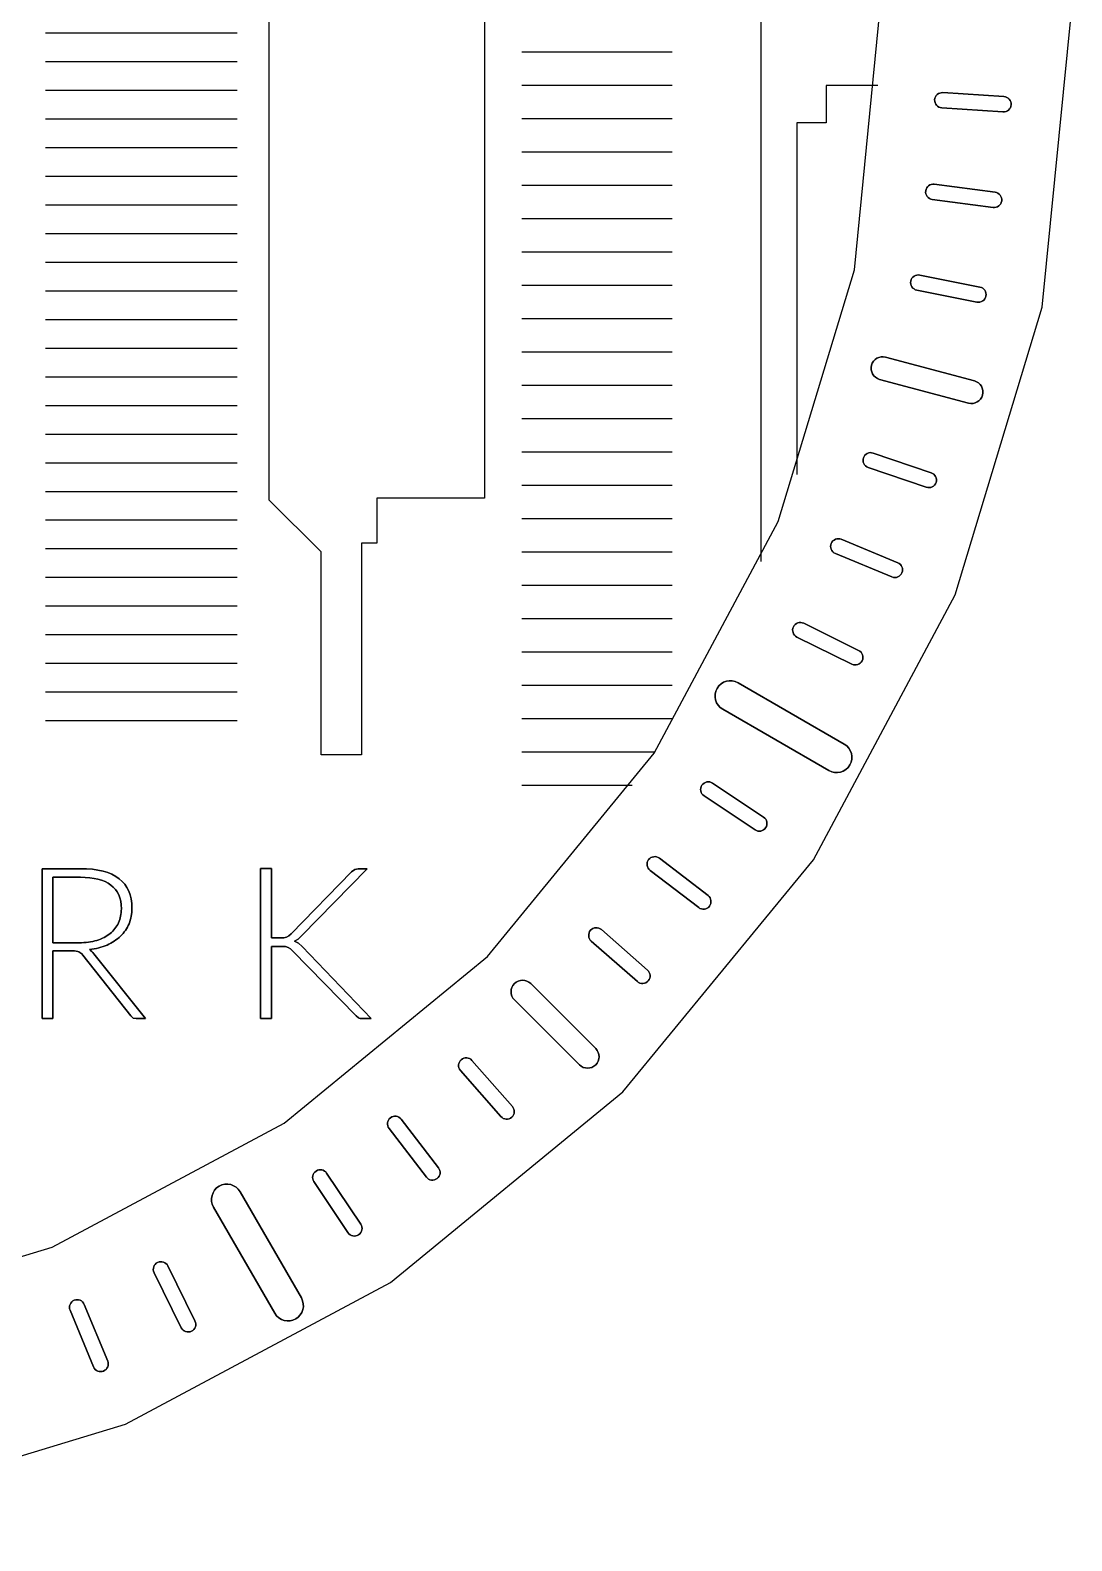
# Model space of a CAD drawing. Extents: x -427 to 406, y -189 to 217.
# Drawn here: x -163.2 to -27.3, y -183.2 to 13.9 of the extents above; entities that cross this region are included whole.
import ezdxf

# ---------------------------------------------------------------- set-up
doc = ezdxf.new("R2010")
doc.units = 0
doc.layers.add('LAYER_1', color=7, linetype='CONTINUOUS')

msp = doc.modelspace()

# ---------------------------------------------------------------- linework, layer by layer
at = {"layer": 'LAYER_1', "color": 250}
for points in [[(-266.2725, -179.3824), (-227.2544, -183.2253), (-188.2363, -179.3824), (-150.7177, -168.0012), (-116.1404, -149.5192), (-85.833, -124.6467), (-60.9605, -94.3393), (-42.4785, -59.762), (-31.0973, -22.2434), (-27.2544, 16.7747), (-31.0973, 55.7928), (-42.4785, 93.3114), (-60.9605, 127.8887), (-85.833, 158.1961), (-116.1404, 183.0686), (-150.7177, 201.5506), (-188.2363, 212.9318), (-227.2544, 216.7747), (-266.2725, 212.9318)], [(-261.3952, -154.8627), (-227.2544, -158.2253), (-193.1136, -154.8627), (-160.2848, -144.9042), (-130.0296, -128.7325), (-103.5107, -106.969), (-81.7472, -80.4501), (-65.5755, -50.1949), (-55.617, -17.3661), (-52.2544, 16.7747), (-55.617, 50.9155), (-65.5755, 83.7443), (-81.7472, 113.9995), (-103.5107, 140.5184), (-130.0296, 162.2819), (-160.2848, 178.4536), (-193.1136, 188.4121), (-227.2544, 191.7747), (-261.3952, 188.4121)], [(-67.7888, -55.4109), (-67.7888, 33.9693)], [(-103.8927, 26.5362), (-103.8927, -47.1725), (-117.9446, -47.1725), (-117.9446, -53.0078), (-119.9159, -53.0078), (-119.9159, -80.6485), (-125.1996, -80.6485), (-125.1996, -54.1605), (-131.9572, -47.4033), (-131.9572, 28.366)], [(-161.1606, 13.5587), (-136.1502, 13.5587)], [(-99.0086, 11.0803), (-79.3954, 11.0803)], [(-161.1606, 9.8197), (-136.1502, 9.8197)], [(-161.1606, 6.0807), (-136.1502, 6.0807)], [(-99.0086, 6.7308), (-79.3954, 6.7308)], [(-52.5386, 6.7162), (-59.3063, 6.7162), (-59.3063, 1.8083), (-63.1255, 1.8083), (-63.1255, -44.0804)], [(-161.1606, 2.3416), (-136.1502, 2.3416)], [(-99.0086, 2.3809), (-79.3954, 2.3809)], [(-161.1606, -1.397), (-136.1502, -1.397)], [(-99.0086, -1.9689), (-79.3954, -1.9689)], [(-161.1606, -5.136), (-136.1502, -5.136)], [(-99.0086, -6.3187), (-79.3954, -6.3187)], [(-161.1606, -8.8749), (-136.1502, -8.8749)], [(-99.0086, -10.6683), (-79.3954, -10.6683)], [(-161.1606, -12.6138), (-136.1502, -12.6138)], [(-99.0086, -15.0184), (-79.3954, -15.0184)], [(-161.1606, -16.3528), (-136.1502, -16.3528)], [(-99.0086, -19.3679), (-79.3954, -19.3679)], [(-161.1606, -20.0914), (-136.1502, -20.0914)], [(-161.1606, -23.8307), (-136.1502, -23.8307)], [(-99.0086, -23.7184), (-79.3954, -23.7184)], [(-161.1606, -27.5693), (-136.1502, -27.5693)], [(-99.0086, -28.0674), (-79.3954, -28.0674)], [(-161.1606, -31.3086), (-136.1502, -31.3086)], [(-99.0086, -32.4178), (-79.3954, -32.4178)], [(-161.1606, -35.0471), (-136.1502, -35.0471)], [(-99.0086, -36.7676), (-79.3954, -36.7676)], [(-161.1606, -38.7864), (-136.1502, -38.7864)], [(-99.0086, -41.1167), (-79.3954, -41.1167)], [(-161.1606, -42.5244), (-136.1502, -42.5244)], [(-161.1606, -46.2643), (-136.1502, -46.2643)], [(-99.0086, -45.4672), (-79.3954, -45.4672)], [(-161.1606, -50.003), (-136.1502, -50.003)], [(-99.0086, -49.8169), (-79.3954, -49.8169)], [(-161.1606, -53.7416), (-136.1502, -53.7416)], [(-99.0086, -54.1667), (-79.3954, -54.1667)], [(-161.1606, -57.4809), (-136.1502, -57.4809)], [(-99.0086, -58.5165), (-79.3954, -58.5165)], [(-161.1606, -61.2195), (-136.1502, -61.2195)], [(-99.0086, -62.8663), (-79.3954, -62.8663)], [(-161.1606, -64.9588), (-136.1502, -64.9588)], [(-161.1606, -68.6974), (-136.1502, -68.6974)], [(-99.0086, -67.2167), (-79.3954, -67.2167)], [(-161.1606, -72.436), (-136.1502, -72.436)], [(-99.0086, -71.5658), (-79.3954, -71.5658)], [(-161.1606, -76.1753), (-136.1502, -76.1753)], [(-99.0086, -75.9163), (-79.3954, -75.9163)], [(-99.0086, -80.266), (-81.602, -80.266)], [(-99.0086, -84.6158), (-84.6016, -84.6158)]]:
    msp.add_lwpolyline(points, dxfattribs=at)
for points in [[(-35.1665, 4.1847), (-35.1666, 4.1845), (-35.2001, 3.9854), (-35.2707, 3.8022), (-35.374, 3.6389), (-35.5058, 3.4991), (-35.6616, 3.3867), (-35.8371, 3.3055), (-36.0279, 3.2594), (-36.2297, 3.2522), (-44.2128, 3.7754), (-44.4119, 3.8089), (-44.5951, 3.8795), (-44.7584, 3.9829), (-44.8983, 4.1147), (-45.0106, 4.2705), (-45.0918, 4.446), (-45.1379, 4.6368), (-45.1451, 4.8386), (-45.1451, 4.8387), (-45.1116, 5.0378), (-45.041, 5.221), (-44.9377, 5.3844), (-44.8059, 5.5242), (-44.6501, 5.6366), (-44.4746, 5.7178), (-44.2838, 5.7639), (-44.082, 5.7711), (-36.0989, 5.2479), (-35.8998, 5.2144), (-35.7166, 5.1438), (-35.5532, 5.0404), (-35.4134, 4.9086), (-35.301, 4.7528), (-35.2199, 4.5773), (-35.1737, 4.3865), (-35.1665, 4.1847)], [(-36.0989, 5.2479), (-44.082, 5.7711), (-44.2838, 5.7639), (-44.4746, 5.7178), (-44.6501, 5.6366), (-44.8059, 5.5242), (-44.9377, 5.3844), (-45.041, 5.221), (-45.1116, 5.0378), (-45.1451, 4.8386), (-45.1379, 4.6368), (-45.0918, 4.446), (-45.0106, 4.2705), (-44.8983, 4.1147), (-44.7584, 3.9829), (-44.5951, 3.8795), (-44.4119, 3.8089), (-44.2128, 3.7754), (-36.2297, 3.2522), (-36.0279, 3.2594), (-35.8371, 3.3055), (-35.6616, 3.3867), (-35.5058, 3.4991), (-35.374, 3.6389), (-35.2706, 3.8023), (-35.2, 3.9855), (-35.1665, 4.1847), (-35.1737, 4.3865), (-35.2199, 4.5773), (-35.301, 4.7528), (-35.4134, 4.9086), (-35.5532, 5.0404), (-35.7166, 5.1438), (-35.8998, 5.2144), (-36.0989, 5.2479)], [(-35.1665, 4.1847), (-35.1665, 4.1847)], [(-36.4012, -8.3515), (-36.4013, -8.3517), (-36.4478, -8.5482), (-36.5302, -8.7264), (-36.644, -8.8827), (-36.7846, -9.0136), (-36.9475, -9.1155), (-37.1279, -9.1851), (-37.3213, -9.2186), (-37.5231, -9.2126), (-45.4549, -8.1683), (-45.6514, -8.1218), (-45.8295, -8.0394), (-45.9858, -7.9256), (-46.1167, -7.785), (-46.2187, -7.6221), (-46.2882, -7.4417), (-46.3217, -7.2483), (-46.3157, -7.0465), (-46.3157, -7.0463), (-46.2692, -6.8498), (-46.1868, -6.6717), (-46.073, -6.5154), (-45.9323, -6.3845), (-45.7695, -6.2825), (-45.589, -6.213), (-45.3956, -6.1794), (-45.1938, -6.1854), (-37.2621, -7.2297), (-37.0656, -7.2762), (-36.8875, -7.3586), (-36.7312, -7.4724), (-36.6003, -7.613), (-36.4983, -7.7759), (-36.4288, -7.9563), (-36.3952, -8.1497), (-36.4012, -8.3515)], [(-37.2621, -7.2297), (-45.1938, -6.1854), (-45.3956, -6.1794), (-45.589, -6.213), (-45.7695, -6.2825), (-45.9323, -6.3845), (-46.073, -6.5154), (-46.1868, -6.6717), (-46.2692, -6.8499), (-46.3157, -7.0465), (-46.3217, -7.2483), (-46.2882, -7.4417), (-46.2187, -7.6221), (-46.1167, -7.785), (-45.9858, -7.9256), (-45.8295, -8.0394), (-45.6514, -8.1218), (-45.4549, -8.1683), (-37.5231, -9.2126), (-37.3213, -9.2186), (-37.1279, -9.1851), (-36.9474, -9.1155), (-36.7846, -9.0135), (-36.644, -8.8826), (-36.5301, -8.7263), (-36.4477, -8.5481), (-36.4012, -8.3515), (-36.3952, -8.1497), (-36.4288, -7.9563), (-36.4983, -7.7759), (-36.6003, -7.613), (-36.7312, -7.4724), (-36.8875, -7.3586), (-37.0656, -7.2762), (-37.2621, -7.2297)], [(-46.3157, -7.0463), (-46.3157, -7.0463)], [(-36.4012, -8.3515), (-36.4012, -8.3515)], [(-38.4532, -20.7801), (-38.4532, -20.7803), (-38.5124, -20.9733), (-38.6063, -21.1457), (-38.7302, -21.2942), (-38.8791, -21.4156), (-39.0482, -21.5067), (-39.2328, -21.5643), (-39.428, -21.5851), (-39.629, -21.5659), (-47.4755, -20.0051), (-47.6685, -19.9459), (-47.8409, -19.852), (-47.9894, -19.7282), (-48.1108, -19.5793), (-48.2019, -19.4101), (-48.2595, -19.2256), (-48.2803, -19.0304), (-48.2611, -18.8294), (-48.2611, -18.8292), (-48.2019, -18.6361), (-48.108, -18.4638), (-47.9841, -18.3153), (-47.8352, -18.1939), (-47.6661, -18.1028), (-47.4815, -18.0452), (-47.2863, -18.0244), (-47.0853, -18.0436), (-39.2388, -19.6043), (-39.0458, -19.6635), (-38.8734, -19.7574), (-38.7249, -19.8812), (-38.6035, -20.0301), (-38.5124, -20.1993), (-38.4548, -20.3839), (-38.434, -20.5791), (-38.4532, -20.7801)], [(-39.2388, -19.6043), (-47.0853, -18.0436), (-47.2863, -18.0244), (-47.4815, -18.0452), (-47.6661, -18.1028), (-47.8352, -18.1939), (-47.9841, -18.3153), (-48.108, -18.4638), (-48.2019, -18.6363), (-48.2611, -18.8294), (-48.2803, -19.0304), (-48.2595, -19.2256), (-48.2019, -19.4101), (-48.1108, -19.5793), (-47.9894, -19.7282), (-47.8409, -19.852), (-47.6685, -19.9459), (-47.4755, -20.0051), (-39.629, -21.5659), (-39.428, -21.5851), (-39.2328, -21.5643), (-39.0482, -21.5067), (-38.8791, -21.4156), (-38.7302, -21.2942), (-38.6063, -21.1456), (-38.5124, -20.9732), (-38.4532, -20.7801), (-38.434, -20.5791), (-38.4548, -20.3839), (-38.5124, -20.1993), (-38.6035, -20.0301), (-38.7249, -19.8812), (-38.8734, -19.7574), (-39.0458, -19.6635), (-39.2388, -19.6043)], [(-48.2611, -18.8292), (-48.2611, -18.8292)], [(-38.4532, -20.7803), (-38.4532, -20.7803)], [(-38.8988, -33.6949), (-38.8989, -33.6951), (-39.0064, -33.9782), (-39.1639, -34.227), (-39.3638, -34.4372), (-39.5986, -34.6043), (-39.8608, -34.7241), (-40.1427, -34.7921), (-40.4369, -34.8041), (-40.7359, -34.7557), (-52.3272, -31.6498), (-52.6103, -31.5423), (-52.8591, -31.3848), (-53.0693, -31.1849), (-53.2364, -30.9501), (-53.3562, -30.6879), (-53.4242, -30.406), (-53.4362, -30.1118), (-53.3878, -29.8128), (-53.3877, -29.8126), (-53.2802, -29.5295), (-53.1227, -29.2807), (-52.9228, -29.0705), (-52.688, -28.9034), (-52.4258, -28.7836), (-52.1439, -28.7156), (-51.8497, -28.7036), (-51.5507, -28.752), (-39.9594, -31.8579), (-39.6763, -31.9654), (-39.4275, -32.1229), (-39.2173, -32.3228), (-39.0502, -32.5576), (-38.9304, -32.8198), (-38.8624, -33.1017), (-38.8504, -33.3959), (-38.8988, -33.6949)], [(-39.9594, -31.8579), (-51.5507, -28.752), (-51.8497, -28.7036), (-52.1439, -28.7156), (-52.4258, -28.7836), (-52.688, -28.9034), (-52.9228, -29.0706), (-53.1227, -29.2808), (-53.2802, -29.5296), (-53.3878, -29.8128), (-53.4362, -30.1118), (-53.4242, -30.406), (-53.3562, -30.6879), (-53.2364, -30.9501), (-53.0693, -31.1849), (-52.8591, -31.3848), (-52.6103, -31.5423), (-52.3272, -31.6498), (-40.7359, -34.7557), (-40.4369, -34.8041), (-40.1427, -34.7921), (-39.8608, -34.7241), (-39.5986, -34.6043), (-39.3638, -34.4371), (-39.1639, -34.227), (-39.0064, -33.9781), (-38.8988, -33.6949), (-38.8504, -33.3959), (-38.8624, -33.1017), (-38.9304, -32.8198), (-39.0502, -32.5576), (-39.2173, -32.3228), (-39.4275, -32.1229), (-39.6763, -31.9654), (-39.9594, -31.8579)], [(-53.3878, -29.8128), (-53.3878, -29.8128)], [(-38.8988, -33.6949), (-38.8988, -33.6949)], [(-44.9703, -45.1024), (-44.9703, -45.1024), (-45.0542, -45.2861), (-45.1698, -45.4447), (-45.312, -45.5758), (-45.4755, -45.6768), (-45.6551, -45.745), (-45.8457, -45.778), (-46.0419, -45.7731), (-46.2387, -45.7279), (-53.8142, -43.1564), (-53.9979, -43.0725), (-54.1565, -42.9569), (-54.2876, -42.8147), (-54.3885, -42.6512), (-54.4567, -42.4716), (-54.4897, -42.281), (-54.4848, -42.0848), (-54.4396, -41.888), (-54.4396, -41.888), (-54.3557, -41.7043), (-54.2401, -41.5457), (-54.098, -41.4146), (-53.9345, -41.3137), (-53.7549, -41.2454), (-53.5643, -41.2124), (-53.3681, -41.2173), (-53.1713, -41.2625), (-45.5958, -43.8341), (-45.4121, -43.918), (-45.2535, -44.0336), (-45.1224, -44.1757), (-45.0215, -44.3392), (-44.9532, -44.5188), (-44.9203, -44.7094), (-44.9251, -44.9056), (-44.9703, -45.1024)], [(-45.5958, -43.8341), (-53.1713, -41.2625), (-53.3681, -41.2173), (-53.5643, -41.2124), (-53.7549, -41.2454), (-53.9345, -41.3137), (-54.098, -41.4146), (-54.2401, -41.5457), (-54.3557, -41.7043), (-54.4396, -41.888), (-54.4848, -42.0848), (-54.4897, -42.281), (-54.4567, -42.4716), (-54.3885, -42.6512), (-54.2876, -42.8147), (-54.1565, -42.9569), (-53.9979, -43.0725), (-53.8142, -43.1564), (-46.2387, -45.7279), (-46.0419, -45.7731), (-45.8457, -45.778), (-45.6551, -45.745), (-45.4755, -45.6768), (-45.312, -45.5758), (-45.1698, -45.4447), (-45.0542, -45.2861), (-44.9703, -45.1024), (-44.9251, -44.9056), (-44.9203, -44.7094), (-44.9532, -44.5188), (-45.0215, -44.3392), (-45.1224, -44.1757), (-45.2535, -44.0336), (-45.4121, -43.918), (-45.5958, -43.8341)], [(-49.4076, -56.8918), (-49.4076, -56.892), (-49.5033, -57.0698), (-49.6291, -57.2205), (-49.7795, -57.342), (-49.9492, -57.432), (-50.1329, -57.4884), (-50.3252, -57.5088), (-50.5207, -57.4911), (-50.7141, -57.4331), (-58.1053, -54.3716), (-58.2831, -54.2759), (-58.4338, -54.1501), (-58.5553, -53.9997), (-58.6453, -53.83), (-58.7017, -53.6463), (-58.7221, -53.454), (-58.7044, -53.2585), (-58.6464, -53.0651), (-58.6463, -53.065), (-58.5506, -52.8872), (-58.4249, -52.7364), (-58.2745, -52.6149), (-58.1047, -52.5249), (-57.9211, -52.4685), (-57.7288, -52.4481), (-57.5333, -52.4658), (-57.3399, -52.5238), (-49.9487, -55.5854), (-49.7709, -55.6811), (-49.6202, -55.8068), (-49.4987, -55.9572), (-49.4087, -56.1269), (-49.3523, -56.3106), (-49.3319, -56.5029), (-49.3496, -56.6984), (-49.4076, -56.8918)], [(-49.9487, -55.5854), (-57.3399, -52.5238), (-57.5333, -52.4658), (-57.7288, -52.4481), (-57.9211, -52.4685), (-58.1048, -52.5249), (-58.2745, -52.615), (-58.4249, -52.7365), (-58.5507, -52.8873), (-58.6464, -53.0651), (-58.7044, -53.2585), (-58.7221, -53.454), (-58.7017, -53.6463), (-58.6453, -53.83), (-58.5553, -53.9997), (-58.4338, -54.1501), (-58.2831, -54.2759), (-58.1053, -54.3716), (-50.7141, -57.4331), (-50.5207, -57.4911), (-50.3252, -57.5088), (-50.1329, -57.4884), (-49.9492, -57.432), (-49.7795, -57.3419), (-49.6291, -57.2204), (-49.5033, -57.0696), (-49.4076, -56.8918), (-49.3496, -56.6984), (-49.3319, -56.5029), (-49.3523, -56.3106), (-49.4087, -56.1269), (-49.4987, -55.9572), (-49.6202, -55.8068), (-49.7709, -55.6811), (-49.9487, -55.5854)], [(-49.4076, -56.892), (-49.4076, -56.892)], [(-54.6064, -68.3658), (-54.6064, -68.366), (-54.7136, -68.5371), (-54.8489, -68.6793), (-55.0069, -68.7907), (-55.1822, -68.8695), (-55.3692, -68.9137), (-55.5624, -68.9215), (-55.7563, -68.8911), (-55.9455, -68.8205), (-63.1206, -65.2821), (-63.2917, -65.175), (-63.4339, -65.0397), (-63.5453, -64.8816), (-63.6241, -64.7064), (-63.6683, -64.5194), (-63.6761, -64.3262), (-63.6457, -64.1323), (-63.5752, -63.9431), (-63.5751, -63.9429), (-63.4679, -63.7718), (-63.3326, -63.6296), (-63.1746, -63.5182), (-62.9993, -63.4394), (-62.8124, -63.3952), (-62.6192, -63.3874), (-62.4253, -63.4178), (-62.2361, -63.4884), (-55.0609, -67.0268), (-54.8898, -67.1339), (-54.7476, -67.2692), (-54.6362, -67.4273), (-54.5574, -67.6025), (-54.5132, -67.7895), (-54.5054, -67.9827), (-54.5358, -68.1766), (-54.6064, -68.3658)], [(-55.0609, -67.0268), (-62.2361, -63.4884), (-62.4253, -63.4178), (-62.6192, -63.3874), (-62.8124, -63.3952), (-62.9993, -63.4395), (-63.1746, -63.5182), (-63.3326, -63.6296), (-63.468, -63.7719), (-63.5752, -63.9431), (-63.6457, -64.1323), (-63.6761, -64.3262), (-63.6683, -64.5194), (-63.6241, -64.7064), (-63.5453, -64.8816), (-63.4339, -65.0397), (-63.2917, -65.175), (-63.1206, -65.2821), (-55.9455, -68.8205), (-55.7563, -68.8911), (-55.5624, -68.9215), (-55.3692, -68.9137), (-55.1822, -68.8695), (-55.0069, -68.7907), (-54.8489, -68.6793), (-54.7136, -68.537), (-54.6064, -68.3658), (-54.5358, -68.1766), (-54.5054, -67.9827), (-54.5132, -67.7895), (-54.5574, -67.6025), (-54.6362, -67.4273), (-54.7476, -67.2692), (-54.8898, -67.1339), (-55.0609, -67.0268)], [(-63.5752, -63.9431), (-63.5752, -63.9431)], [(-54.6064, -68.366), (-54.6064, -68.366)], [(-56.2143, -81.9753), (-56.2144, -81.9754), (-56.4506, -82.3029), (-56.7393, -82.569), (-57.0693, -82.7707), (-57.4294, -82.9049), (-57.8083, -82.9687), (-58.1949, -82.959), (-58.578, -82.8729), (-58.9463, -82.7074), (-72.8029, -74.7073), (-73.1304, -74.4711), (-73.3965, -74.1824), (-73.5982, -73.8524), (-73.7324, -73.4924), (-73.7962, -73.1134), (-73.7865, -72.7268), (-73.7004, -72.3438), (-73.5349, -71.9754), (-73.5348, -71.9753), (-73.2986, -71.6478), (-73.0099, -71.3816), (-72.6799, -71.18), (-72.3199, -71.0457), (-71.9409, -70.9819), (-71.5543, -70.9916), (-71.1713, -71.0777), (-70.8029, -71.2432), (-56.9463, -79.2433), (-56.6188, -79.4795), (-56.3527, -79.7682), (-56.151, -80.0982), (-56.0168, -80.4583), (-55.953, -80.8372), (-55.9627, -81.2238), (-56.0488, -81.6069), (-56.2143, -81.9753)], [(-56.9463, -79.2433), (-70.8029, -71.2432), (-71.1713, -71.0777), (-71.5543, -70.9916), (-71.9409, -70.9819), (-72.3199, -71.0458), (-72.6799, -71.18), (-73.0099, -71.3817), (-73.2986, -71.6478), (-73.5349, -71.9754), (-73.7004, -72.3438), (-73.7865, -72.7268), (-73.7962, -73.1134), (-73.7324, -73.4924), (-73.5982, -73.8524), (-73.3965, -74.1824), (-73.1304, -74.4711), (-72.8029, -74.7073), (-58.9463, -82.7074), (-58.578, -82.8729), (-58.1949, -82.959), (-57.8083, -82.9687), (-57.4294, -82.9049), (-57.0693, -82.7707), (-56.7393, -82.569), (-56.4506, -82.3029), (-56.2143, -81.9753), (-56.0488, -81.6069), (-55.9627, -81.2238), (-55.953, -80.8372), (-56.0168, -80.4583), (-56.151, -80.0982), (-56.3527, -79.7682), (-56.6188, -79.4795), (-56.9463, -79.2433)], [(-67.1964, -90.1725), (-67.1965, -90.1726), (-67.3251, -90.3283), (-67.4778, -90.4517), (-67.649, -90.5415), (-67.8331, -90.5967), (-68.0242, -90.6161), (-68.2167, -90.5986), (-68.405, -90.5431), (-68.5834, -90.4485), (-75.2354, -86.0038), (-75.3911, -85.8753), (-75.5144, -85.7225), (-75.6042, -85.5513), (-75.6594, -85.3673), (-75.6788, -85.1762), (-75.6613, -84.9836), (-75.6058, -84.7953), (-75.5112, -84.6169), (-75.5111, -84.6168), (-75.3826, -84.4611), (-75.2298, -84.3378), (-75.0586, -84.248), (-74.8746, -84.1928), (-74.6834, -84.1733), (-74.4909, -84.1908), (-74.3026, -84.2463), (-74.1242, -84.3409), (-67.4723, -88.7856), (-67.3166, -88.9141), (-67.1933, -89.0669), (-67.1035, -89.2381), (-67.0483, -89.4221), (-67.0289, -89.6133), (-67.0463, -89.8058), (-67.1018, -89.9941), (-67.1964, -90.1725)], [(-75.2354, -86.0038), (-68.5834, -90.4485), (-68.405, -90.5431), (-68.2167, -90.5986), (-68.0242, -90.6161), (-67.8331, -90.5967), (-67.649, -90.5415), (-67.4778, -90.4516), (-67.325, -90.3282), (-67.1964, -90.1725), (-67.1018, -89.9941), (-67.0463, -89.8058), (-67.0289, -89.6133), (-67.0483, -89.4221), (-67.1035, -89.2381), (-67.1933, -89.0669), (-67.3166, -88.9141), (-67.4723, -88.7856), (-74.1242, -84.3409), (-74.3026, -84.2463), (-74.4909, -84.1908), (-74.6834, -84.1733), (-74.8746, -84.1928), (-75.0586, -84.248), (-75.2299, -84.3378), (-75.3826, -84.4612), (-75.5112, -84.6169), (-75.6058, -84.7953), (-75.6613, -84.9836), (-75.6788, -85.1762), (-75.6594, -85.3673), (-75.6042, -85.5513), (-75.5144, -85.7225), (-75.3911, -85.8753), (-75.2354, -86.0038)], [(-74.5338, -100.4118), (-74.534, -100.412), (-74.6725, -100.559), (-74.8329, -100.672), (-75.0097, -100.7505), (-75.1969, -100.7935), (-75.3889, -100.8004), (-75.5799, -100.7704), (-75.7641, -100.7027), (-75.9359, -100.5966), (-82.2829, -95.7264), (-82.4299, -95.5879), (-82.5429, -95.4274), (-82.6214, -95.2507), (-82.6644, -95.0634), (-82.6713, -94.8714), (-82.6413, -94.6804), (-82.5736, -94.4962), (-82.4675, -94.3244), (-82.4674, -94.3242), (-82.3289, -94.1773), (-82.1684, -94.0642), (-81.9917, -93.9858), (-81.8044, -93.9427), (-81.6124, -93.9358), (-81.4214, -93.9658), (-81.2372, -94.0335), (-81.0654, -94.1396), (-74.7184, -99.0099), (-74.5715, -99.1484), (-74.4584, -99.3088), (-74.38, -99.4856), (-74.3369, -99.6728), (-74.33, -99.8648), (-74.36, -100.0558), (-74.4277, -100.24), (-74.5338, -100.4118)], [(-82.2829, -95.7264), (-75.9359, -100.5966), (-75.7641, -100.7027), (-75.5799, -100.7704), (-75.3889, -100.8004), (-75.1969, -100.7935), (-75.0096, -100.7504), (-74.8329, -100.6719), (-74.6723, -100.5588), (-74.5338, -100.4118), (-74.4277, -100.24), (-74.36, -100.0558), (-74.33, -99.8648), (-74.3369, -99.6728), (-74.38, -99.4856), (-74.4584, -99.3088), (-74.5715, -99.1484), (-74.7184, -99.0099), (-81.0654, -94.1396), (-81.2372, -94.0335), (-81.4214, -93.9658), (-81.6124, -93.9359), (-81.8044, -93.9428), (-81.9917, -93.9858), (-82.1684, -94.0643), (-82.329, -94.1774), (-82.4675, -94.3244), (-82.5736, -94.4962), (-82.6413, -94.6804), (-82.6713, -94.8714), (-82.6644, -95.0634), (-82.6214, -95.2507), (-82.5429, -95.4274), (-82.4299, -95.5879), (-82.2829, -95.7264)], [(-82.4674, -94.3242), (-82.4674, -94.3242)], [(-160.1959, -106.2295), (-160.1959, -115.081), (-161.6063, -115.081), (-161.6063, -95.5107), (-156.6133, -95.5107), (-155.7932, -95.5311), (-155.0266, -95.5923), (-154.3135, -95.6943), (-153.6539, -95.8372), (-153.0478, -96.0209), (-152.4953, -96.2455), (-151.9964, -96.5109), (-151.5512, -96.8172), (-151.159, -97.1631), (-150.8191, -97.5473), (-150.5316, -97.9697), (-150.2963, -98.4304), (-150.1134, -98.9292), (-149.9827, -99.4664), (-149.9043, -100.0417), (-149.8782, -100.6552), (-149.8842, -100.9323), (-149.9024, -101.2034), (-149.9326, -101.4684), (-149.9749, -101.7274), (-150.0293, -101.9803), (-150.0958, -102.2271), (-150.1744, -102.4677), (-150.2651, -102.7022), (-150.3671, -102.9303), (-150.4798, -103.1513), (-150.6031, -103.3652), (-150.737, -103.5719), (-150.8815, -103.7715), (-151.0366, -103.964), (-151.2022, -104.1494), (-151.3783, -104.3276), (-151.5647, -104.4983), (-151.7604, -104.6612), (-151.9653, -104.8164), (-152.1794, -104.9638), (-152.4028, -105.1035), (-152.6355, -105.2353), (-152.8775, -105.3593), (-153.1287, -105.4755), (-153.3887, -105.5831), (-153.6569, -105.681), (-153.9333, -105.7691), (-154.218, -105.8474), (-154.5109, -105.916), (-154.812, -105.9747), (-155.1213, -106.0238), (-155.4388, -106.063), (-155.2767, -106.1756), (-155.1234, -106.3053), (-154.9788, -106.4522), (-154.8428, -106.6163), (-148.1071, -115.081), (-149.3389, -115.081), (-149.7196, -114.998), (-150.0305, -114.7213), (-156.2954, -106.7828), (-156.4151, -106.6418), (-156.5392, -106.5233), (-156.6676, -106.4274), (-156.8004, -106.3539), (-156.9539, -106.2994), (-157.1444, -106.2605), (-157.372, -106.2373), (-157.6368, -106.2295), (-160.1959, -106.2295)], [(-160.1959, -106.2295), (-157.6368, -106.2295), (-157.372, -106.2373), (-157.1444, -106.2605), (-156.9539, -106.2994), (-156.8004, -106.3539), (-156.6676, -106.4274), (-156.5392, -106.5233), (-156.4151, -106.6418), (-156.2954, -106.7828), (-150.0305, -114.7213), (-149.7196, -114.998), (-149.3389, -115.081), (-148.1071, -115.081), (-154.8428, -106.6163), (-154.9788, -106.4522), (-155.1234, -106.3053), (-155.2767, -106.1756), (-155.4388, -106.063), (-155.1213, -106.0238), (-154.812, -105.9747), (-154.5109, -105.916), (-154.218, -105.8474), (-153.9333, -105.7691), (-153.6569, -105.681), (-153.3887, -105.5831), (-153.1287, -105.4755), (-152.8775, -105.3593), (-152.6355, -105.2353), (-152.4028, -105.1035), (-152.1794, -104.9638), (-151.9653, -104.8164), (-151.7604, -104.6612), (-151.5647, -104.4983), (-151.3783, -104.3276), (-151.2022, -104.1494), (-151.0366, -103.964), (-150.8815, -103.7715), (-150.737, -103.5719), (-150.6031, -103.3652), (-150.4798, -103.1513), (-150.3671, -102.9303), (-150.2651, -102.7022), (-150.1744, -102.4677), (-150.0958, -102.2271), (-150.0293, -101.9803), (-149.9749, -101.7274), (-149.9326, -101.4684), (-149.9024, -101.2034), (-149.8842, -100.9323), (-149.8782, -100.6552), (-149.9043, -100.0417), (-149.9827, -99.4664), (-150.1134, -98.9292), (-150.2963, -98.4304), (-150.5316, -97.9697), (-150.8191, -97.5473), (-151.159, -97.1631), (-151.5512, -96.8172), (-151.9964, -96.5109), (-152.4953, -96.2455), (-153.0478, -96.0209), (-153.6539, -95.8372), (-154.3135, -95.6943), (-155.0266, -95.5923), (-155.7932, -95.5311), (-156.6133, -95.5107), (-161.6063, -95.5107), (-161.6063, -115.081), (-160.1959, -115.081), (-160.1959, -106.2295)], [(-131.6769, -104.5415), (-130.5147, -104.5415), (-130.0581, -104.5209), (-129.706, -104.4384), (-129.408, -104.2791), (-129.1179, -104.0301), (-121.2199, -95.9111), (-120.8124, -95.6002), (-120.3493, -95.5107), (-119.2012, -95.5107), (-127.7478, -104.2925), (-128.2123, -104.7215), (-128.6612, -104.9705), (-128.1427, -105.2265), (-127.6795, -105.676), (-118.6608, -115.081), (-119.8087, -115.081), (-119.9759, -115.0745), (-120.1171, -115.055), (-120.2322, -115.0225), (-120.321, -114.9771), (-120.6394, -114.7076), (-128.9243, -106.243), (-129.2004, -105.9805), (-129.4842, -105.7934), (-129.8646, -105.6831), (-130.418, -105.6483), (-131.6769, -105.6483), (-131.6769, -115.081), (-133.0867, -115.081), (-133.0867, -95.4827), (-131.6769, -95.4827), (-131.6769, -104.5415)], [(-133.0867, -95.4827), (-133.0867, -115.081), (-131.6769, -115.081), (-131.6769, -105.6483), (-130.418, -105.6483), (-129.8646, -105.6831), (-129.4842, -105.7934), (-129.2004, -105.9805), (-128.9243, -106.243), (-120.6394, -114.7076), (-120.321, -114.9771), (-120.2322, -115.0225), (-120.1171, -115.055), (-119.9759, -115.0745), (-119.8087, -115.081), (-118.6608, -115.081), (-127.6795, -105.676), (-128.1427, -105.2265), (-128.6612, -104.9705), (-128.2123, -104.7215), (-127.7478, -104.2925), (-119.2012, -95.5107), (-120.3493, -95.5107), (-120.8124, -95.6002), (-121.2199, -95.9111), (-129.1179, -104.0301), (-129.408, -104.2791), (-129.706, -104.4384), (-130.0581, -104.5209), (-130.5147, -104.5415), (-131.6769, -104.5415), (-131.6769, -95.4827), (-133.0867, -95.4827)], [(-160.1959, -105.1783), (-160.1959, -105.1783), (-156.7933, -105.1783), (-156.4727, -105.1734), (-156.1605, -105.1588), (-155.8566, -105.1345), (-155.5611, -105.1004), (-155.274, -105.0566), (-154.9954, -105.0031), (-154.7252, -104.9398), (-154.4636, -104.8668), (-154.2108, -104.7849), (-153.9681, -104.6946), (-153.7354, -104.5958), (-153.5126, -104.4885), (-153.2998, -104.3727), (-153.097, -104.2485), (-152.9041, -104.1158), (-152.7212, -103.9747), (-152.548, -103.8259), (-152.3856, -103.6697), (-152.2339, -103.5062), (-152.0929, -103.3353), (-151.9625, -103.157), (-151.8428, -102.9713), (-151.7336, -102.7782), (-151.635, -102.5777), (-151.5474, -102.3706), (-151.4715, -102.157), (-151.4072, -101.9368), (-151.3546, -101.7101), (-151.3137, -101.4769), (-151.2844, -101.2372), (-151.2669, -100.9911), (-151.261, -100.7385), (-151.2824, -100.2332), (-151.3466, -99.7617), (-151.4536, -99.3238), (-151.6034, -98.9197), (-151.796, -98.5493), (-152.0314, -98.2126), (-152.3097, -97.9095), (-152.6307, -97.6401), (-152.9926, -97.4037), (-153.3933, -97.1987), (-153.8329, -97.0253), (-154.3112, -96.8833), (-154.8284, -96.7729), (-155.3845, -96.694), (-155.9795, -96.6467), (-156.6133, -96.6309), (-160.1959, -96.6309), (-160.1959, -105.1783)], [(-156.7933, -105.1783), (-160.1959, -105.1783), (-160.1959, -96.6309), (-156.6133, -96.6309), (-155.9795, -96.6467), (-155.3845, -96.694), (-154.8284, -96.7729), (-154.3112, -96.8833), (-153.8329, -97.0253), (-153.3933, -97.1987), (-152.9926, -97.4037), (-152.6307, -97.6401), (-152.3097, -97.9095), (-152.0314, -98.2126), (-151.796, -98.5493), (-151.6034, -98.9197), (-151.4536, -99.3238), (-151.3466, -99.7617), (-151.2824, -100.2332), (-151.261, -100.7385), (-151.2669, -100.9911), (-151.2844, -101.2372), (-151.3137, -101.4769), (-151.3546, -101.7101), (-151.4072, -101.9368), (-151.4715, -102.157), (-151.5474, -102.3706), (-151.635, -102.5777), (-151.7336, -102.7782), (-151.8428, -102.9713), (-151.9625, -103.157), (-152.0929, -103.3353), (-152.2339, -103.5062), (-152.3856, -103.6697), (-152.548, -103.8259), (-152.7212, -103.9747), (-152.9041, -104.1158), (-153.097, -104.2485), (-153.2998, -104.3727), (-153.5126, -104.4885), (-153.7354, -104.5958), (-153.9681, -104.6946), (-154.2108, -104.7849), (-154.4636, -104.8668), (-154.7252, -104.9398), (-154.9954, -105.0031), (-155.274, -105.0566), (-155.5611, -105.1004), (-155.8566, -105.1345), (-156.1605, -105.1588), (-156.4727, -105.1734), (-156.7933, -105.1783)], [(-74.5338, -100.4118), (-74.5338, -100.4118)], [(-82.5252, -110.1493), (-82.5253, -110.1494), (-82.6731, -110.287), (-82.8406, -110.3893), (-83.0221, -110.4561), (-83.2117, -110.4868), (-83.4037, -110.4811), (-83.5924, -110.4386), (-83.7718, -110.359), (-83.9363, -110.2419), (-89.9512, -104.967), (-90.0888, -104.8192), (-90.1911, -104.6517), (-90.2578, -104.4702), (-90.2885, -104.2806), (-90.2828, -104.0886), (-90.2404, -103.8999), (-90.1608, -103.7205), (-90.0437, -103.556), (-90.0436, -103.5559), (-89.8958, -103.4183), (-89.7283, -103.316), (-89.5468, -103.2492), (-89.3571, -103.2185), (-89.1651, -103.2242), (-88.9764, -103.2667), (-88.797, -103.3463), (-88.6325, -103.4634), (-82.6176, -108.7383), (-82.48, -108.8861), (-82.3777, -109.0536), (-82.311, -109.2351), (-82.2803, -109.4247), (-82.286, -109.6167), (-82.3285, -109.8054), (-82.4081, -109.9848), (-82.5252, -110.1493)], [(-89.9512, -104.967), (-83.9363, -110.2419), (-83.7718, -110.359), (-83.5924, -110.4386), (-83.4037, -110.4811), (-83.2117, -110.4868), (-83.022, -110.456), (-82.8406, -110.3893), (-82.673, -110.2869), (-82.5252, -110.1493), (-82.4081, -109.9848), (-82.3285, -109.8054), (-82.286, -109.6167), (-82.2803, -109.4247), (-82.311, -109.2351), (-82.3777, -109.0536), (-82.48, -108.8861), (-82.6176, -108.7383), (-88.6325, -103.4634), (-88.797, -103.3463), (-88.9764, -103.2667), (-89.1651, -103.2242), (-89.3571, -103.2186), (-89.5468, -103.2493), (-89.7283, -103.316), (-89.8959, -103.4184), (-90.0437, -103.556), (-90.1608, -103.7205), (-90.2404, -103.8999), (-90.2828, -104.0886), (-90.2885, -104.2806), (-90.2578, -104.4702), (-90.1911, -104.6517), (-90.0888, -104.8192), (-89.9512, -104.967)], [(-89.3685, -121.1111), (-89.3686, -121.1112), (-89.6033, -121.3026), (-89.8641, -121.4394), (-90.1423, -121.5214), (-90.4292, -121.5488), (-90.7161, -121.5214), (-90.9943, -121.4394), (-91.2551, -121.3026), (-91.4898, -121.1112), (-99.9752, -112.6258), (-100.1666, -112.3911), (-100.3034, -112.1303), (-100.3854, -111.8521), (-100.4128, -111.5652), (-100.3854, -111.2783), (-100.3034, -111.0001), (-100.1666, -110.7393), (-99.9752, -110.5046), (-99.9751, -110.5045), (-99.7404, -110.3131), (-99.4796, -110.1763), (-99.2014, -110.0943), (-98.9145, -110.067), (-98.6276, -110.0943), (-98.3494, -110.1763), (-98.0886, -110.3131), (-97.8539, -110.5045), (-89.3685, -118.9899), (-89.1771, -119.2246), (-89.0403, -119.4854), (-88.9583, -119.7636), (-88.931, -120.0505), (-88.9583, -120.3374), (-89.0403, -120.6156), (-89.1771, -120.8764), (-89.3685, -121.1111)], [(-99.9752, -112.6258), (-91.4898, -121.1112), (-91.2551, -121.3026), (-90.9943, -121.4394), (-90.7161, -121.5214), (-90.4292, -121.5487), (-90.1423, -121.5214), (-89.8641, -121.4393), (-89.6032, -121.3026), (-89.3685, -121.1111), (-89.1771, -120.8764), (-89.0403, -120.6156), (-88.9583, -120.3374), (-88.931, -120.0505), (-88.9583, -119.7636), (-89.0403, -119.4854), (-89.1771, -119.2246), (-89.3685, -118.9899), (-97.8539, -110.5045), (-98.0886, -110.3131), (-98.3494, -110.1763), (-98.6276, -110.0943), (-98.9145, -110.067), (-99.2014, -110.0943), (-99.4796, -110.1764), (-99.7405, -110.3131), (-99.9752, -110.5046), (-100.1666, -110.7393), (-100.3034, -111.0001), (-100.3854, -111.2783), (-100.4128, -111.5652), (-100.3854, -111.8521), (-100.3034, -112.1303), (-100.1666, -112.3911), (-99.9752, -112.6258)], [(-100.3303, -127.9545), (-100.3303, -127.9545), (-100.4948, -128.0716), (-100.6743, -128.1512), (-100.863, -128.1936), (-101.055, -128.1993), (-101.2447, -128.1686), (-101.4262, -128.1019), (-101.5937, -127.9996), (-101.7415, -127.862), (-107.0163, -121.8473), (-107.1334, -121.6828), (-107.213, -121.5033), (-107.2554, -121.3147), (-107.2611, -121.1226), (-107.2304, -120.9329), (-107.1637, -120.7514), (-107.0614, -120.5839), (-106.9238, -120.4361), (-106.9238, -120.4361), (-106.7593, -120.319), (-106.5799, -120.2394), (-106.3912, -120.1969), (-106.1992, -120.1913), (-106.0095, -120.222), (-105.828, -120.2887), (-105.6604, -120.391), (-105.5126, -120.5286), (-100.2378, -126.5433), (-100.1207, -126.7078), (-100.0411, -126.8872), (-99.9987, -127.0759), (-99.993, -127.268), (-100.0237, -127.4576), (-100.0904, -127.6391), (-100.1927, -127.8067), (-100.3303, -127.9545)], [(-107.0163, -121.8473), (-101.7415, -127.862), (-101.5937, -127.9996), (-101.4262, -128.1019), (-101.2447, -128.1686), (-101.055, -128.1993), (-100.863, -128.1936), (-100.6743, -128.1512), (-100.4948, -128.0716), (-100.3303, -127.9545), (-100.1927, -127.8067), (-100.0904, -127.6391), (-100.0237, -127.4576), (-99.993, -127.268), (-99.9987, -127.0759), (-100.0411, -126.8872), (-100.1207, -126.7078), (-100.2378, -126.5433), (-105.5126, -120.5286), (-105.6604, -120.391), (-105.828, -120.2887), (-106.0095, -120.222), (-106.1992, -120.1913), (-106.3912, -120.1969), (-106.5799, -120.2394), (-106.7593, -120.319), (-106.9238, -120.4361), (-107.0614, -120.5839), (-107.1637, -120.7514), (-107.2304, -120.9329), (-107.2611, -121.1226), (-107.2554, -121.3147), (-107.213, -121.5033), (-107.1334, -121.6828), (-107.0163, -121.8473)], [(-110.0678, -135.9458), (-110.0679, -135.9459), (-110.2397, -136.052), (-110.424, -136.1197), (-110.615, -136.1497), (-110.807, -136.1428), (-110.9942, -136.0998), (-111.171, -136.0213), (-111.3314, -135.9083), (-111.4699, -135.7613), (-116.3401, -129.4143), (-116.4462, -129.2425), (-116.5139, -129.0583), (-116.5439, -128.8673), (-116.537, -128.6753), (-116.494, -128.4881), (-116.4155, -128.3113), (-116.3025, -128.1509), (-116.1555, -128.0124), (-116.1554, -128.0122), (-115.9836, -127.9061), (-115.7993, -127.8384), (-115.6083, -127.8084), (-115.4163, -127.8153), (-115.2291, -127.8584), (-115.0523, -127.9368), (-114.8919, -128.0499), (-114.7534, -128.1968), (-109.8832, -134.5438), (-109.7771, -134.7156), (-109.7094, -134.8998), (-109.6794, -135.0909), (-109.6863, -135.2829), (-109.7293, -135.4701), (-109.8078, -135.6468), (-109.9208, -135.8073), (-110.0678, -135.9458)], [(-116.3401, -129.4143), (-111.4699, -135.7613), (-111.3314, -135.9083), (-111.171, -136.0213), (-110.9942, -136.0998), (-110.807, -136.1428), (-110.615, -136.1497), (-110.4239, -136.1196), (-110.2396, -136.0519), (-110.0678, -135.9458), (-109.9208, -135.8073), (-109.8078, -135.6468), (-109.7293, -135.4701), (-109.6863, -135.2829), (-109.6794, -135.0909), (-109.7094, -134.8998), (-109.7771, -134.7156), (-109.8832, -134.5438), (-114.7534, -128.1968), (-114.8919, -128.0499), (-115.0523, -127.9368), (-115.2291, -127.8584), (-115.4163, -127.8154), (-115.6083, -127.8085), (-115.7994, -127.8385), (-115.9837, -127.9062), (-116.1555, -128.0124), (-116.3025, -128.1509), (-116.4155, -128.3113), (-116.494, -128.4881), (-116.537, -128.6753), (-116.5439, -128.8673), (-116.5139, -129.0583), (-116.4462, -129.2425), (-116.3401, -129.4143)], [(-116.1554, -128.0122), (-116.1554, -128.0122)], [(-120.3071, -143.2832), (-120.3072, -143.2833), (-120.4856, -143.3779), (-120.6739, -143.4334), (-120.8664, -143.4508), (-121.0576, -143.4314), (-121.2416, -143.3762), (-121.4128, -143.2864), (-121.5656, -143.1631), (-121.6941, -143.0074), (-126.1388, -136.3555), (-126.2334, -136.1771), (-126.2889, -135.9888), (-126.3064, -135.7963), (-126.2869, -135.6051), (-126.2317, -135.4211), (-126.1419, -135.2499), (-126.0186, -135.0971), (-125.8629, -134.9686), (-125.8628, -134.9685), (-125.6844, -134.8739), (-125.4961, -134.8184), (-125.3035, -134.8009), (-125.1124, -134.8203), (-124.9284, -134.8755), (-124.7572, -134.9653), (-124.6044, -135.0886), (-124.4759, -135.2443), (-120.0312, -141.8963), (-119.9366, -142.0747), (-119.8811, -142.263), (-119.8636, -142.4555), (-119.883, -142.6466), (-119.9382, -142.8307), (-120.0281, -143.0019), (-120.1514, -143.1546), (-120.3071, -143.2832)], [(-126.1388, -136.3555), (-121.6941, -143.0074), (-121.5656, -143.1631), (-121.4128, -143.2864), (-121.2416, -143.3762), (-121.0576, -143.4314), (-120.8664, -143.4508), (-120.6738, -143.4333), (-120.4855, -143.3778), (-120.3071, -143.2832), (-120.1514, -143.1546), (-120.0281, -143.0019), (-119.9382, -142.8307), (-119.883, -142.6466), (-119.8636, -142.4555), (-119.8811, -142.263), (-119.9366, -142.0747), (-120.0312, -141.8963), (-124.4759, -135.2443), (-124.6044, -135.0886), (-124.7572, -134.9653), (-124.9284, -134.8755), (-125.1124, -134.8203), (-125.3035, -134.8009), (-125.4961, -134.8184), (-125.6845, -134.8739), (-125.8629, -134.9686), (-126.0186, -135.0971), (-126.1419, -135.2499), (-126.2317, -135.4211), (-126.2869, -135.6051), (-126.3064, -135.7963), (-126.2889, -135.9888), (-126.2334, -136.1771), (-126.1388, -136.3555)], [(-128.5044, -154.2653), (-128.5044, -154.2653), (-128.8728, -154.4309), (-129.2559, -154.517), (-129.6425, -154.5266), (-130.0215, -154.4628), (-130.3815, -154.3286), (-130.7116, -154.1269), (-131.0003, -153.8608), (-131.2365, -153.5333), (-139.2365, -139.6769), (-139.402, -139.3086), (-139.4881, -138.9255), (-139.4978, -138.5388), (-139.434, -138.1599), (-139.2997, -137.7998), (-139.0981, -137.4698), (-138.8319, -137.181), (-138.5044, -136.9448), (-138.5044, -136.9448), (-138.1361, -136.7793), (-137.753, -136.6932), (-137.3664, -136.6836), (-136.9874, -136.7474), (-136.6273, -136.8816), (-136.2973, -137.0833), (-136.0086, -137.3494), (-135.7724, -137.6769), (-127.7724, -151.5333), (-127.6069, -151.9016), (-127.5208, -152.2847), (-127.5111, -152.6713), (-127.5749, -153.0503), (-127.7091, -153.4104), (-127.9108, -153.7404), (-128.1769, -154.0291), (-128.5044, -154.2653)], [(-127.7724, -151.5333), (-135.7724, -137.6769), (-136.0086, -137.3494), (-136.2973, -137.0833), (-136.6273, -136.8816), (-136.9874, -136.7474), (-137.3664, -136.6836), (-137.753, -136.6932), (-138.1361, -136.7793), (-138.5044, -136.9448), (-138.8319, -137.181), (-139.0981, -137.4698), (-139.2997, -137.7998), (-139.434, -138.1599), (-139.4978, -138.5388), (-139.4881, -138.9255), (-139.402, -139.3086), (-139.2365, -139.6769), (-131.2365, -153.5333), (-131.0003, -153.8608), (-130.7116, -154.1269), (-130.3815, -154.3286), (-130.0215, -154.4628), (-129.6425, -154.5266), (-129.2559, -154.517), (-128.8728, -154.4309), (-128.5044, -154.2653), (-128.1769, -154.0291), (-127.9108, -153.7404), (-127.7091, -153.4104), (-127.5749, -153.0503), (-127.5111, -152.6713), (-127.5208, -152.2847), (-127.6069, -151.9016), (-127.7724, -151.5333)], [(-142.1137, -155.8733), (-142.1139, -155.8733), (-142.3031, -155.9439), (-142.497, -155.9743), (-142.6902, -155.9665), (-142.8772, -155.9223), (-143.0524, -155.8435), (-143.2105, -155.7321), (-143.3458, -155.5899), (-143.4529, -155.4188), (-146.9913, -148.2436), (-147.0619, -148.0544), (-147.0923, -147.8605), (-147.0845, -147.6673), (-147.0403, -147.4804), (-146.9615, -147.3051), (-146.8501, -147.1471), (-146.7079, -147.0118), (-146.5368, -146.9046), (-146.5366, -146.9045), (-146.3474, -146.834), (-146.1535, -146.8036), (-145.9603, -146.8114), (-145.7733, -146.8556), (-145.5981, -146.9344), (-145.44, -147.0458), (-145.3047, -147.188), (-145.1976, -147.3591), (-141.6592, -154.5342), (-141.5886, -154.7234), (-141.5582, -154.9173), (-141.566, -155.1105), (-141.6102, -155.2975), (-141.689, -155.4728), (-141.8004, -155.6308), (-141.9426, -155.7661), (-142.1137, -155.8733)], [(-141.6592, -154.5342), (-145.1976, -147.3591), (-145.3047, -147.188), (-145.4401, -147.0458), (-145.5981, -146.9344), (-145.7733, -146.8556), (-145.9603, -146.8114), (-146.1536, -146.8036), (-146.3475, -146.834), (-146.5368, -146.9046), (-146.7079, -147.0118), (-146.8501, -147.1471), (-146.9615, -147.3051), (-147.0403, -147.4804), (-147.0845, -147.6673), (-147.0923, -147.8605), (-147.0619, -148.0544), (-146.9913, -148.2436), (-143.4529, -155.4188), (-143.3458, -155.5899), (-143.2104, -155.7321), (-143.0524, -155.8435), (-142.8772, -155.9223), (-142.6902, -155.9665), (-142.4969, -155.9743), (-142.303, -155.9439), (-142.1137, -155.8733), (-141.9426, -155.7661), (-141.8004, -155.6308), (-141.689, -155.4728), (-141.6102, -155.2975), (-141.566, -155.1105), (-141.5582, -154.9173), (-141.5886, -154.7234), (-141.6592, -154.5342)], [(-146.5366, -146.9045), (-146.5366, -146.9045)], [(-153.5878, -161.0721), (-153.588, -161.0722), (-153.7814, -161.1302), (-153.9769, -161.1479), (-154.1691, -161.1275), (-154.3528, -161.0711), (-154.5225, -160.9811), (-154.6729, -160.8596), (-154.7987, -160.7088), (-154.8944, -160.531), (-157.9559, -153.1398), (-158.0139, -152.9464), (-158.0316, -152.7509), (-158.0112, -152.5587), (-157.9548, -152.375), (-157.8648, -152.2053), (-157.7433, -152.0549), (-157.5926, -151.9291), (-157.4148, -151.8334), (-157.4146, -151.8333), (-157.2212, -151.7753), (-157.0257, -151.7576), (-156.8335, -151.778), (-156.6498, -151.8344), (-156.4801, -151.9244), (-156.3297, -152.0459), (-156.2039, -152.1966), (-156.1082, -152.3744), (-153.0466, -159.7657), (-152.9886, -159.9591), (-152.9709, -160.1546), (-152.9914, -160.3468), (-153.0477, -160.5305), (-153.1378, -160.7002), (-153.2593, -160.8506), (-153.41, -160.9764), (-153.5878, -161.0721)], [(-153.0466, -159.7657), (-156.1082, -152.3744), (-156.2039, -152.1966), (-156.3297, -152.0459), (-156.4801, -151.9244), (-156.6498, -151.8344), (-156.8335, -151.7781), (-157.0258, -151.7576), (-157.2214, -151.7753), (-157.4148, -151.8334), (-157.5926, -151.9291), (-157.7433, -152.0549), (-157.8648, -152.2053), (-157.9548, -152.375), (-158.0112, -152.5587), (-158.0316, -152.7509), (-158.0139, -152.9464), (-157.9559, -153.1398), (-154.8944, -160.531), (-154.7987, -160.7088), (-154.6729, -160.8596), (-154.5225, -160.9811), (-154.3528, -161.0711), (-154.1691, -161.1274), (-153.9768, -161.1479), (-153.7812, -161.1302), (-153.5878, -161.0721), (-153.41, -160.9764), (-153.2593, -160.8506), (-153.1378, -160.7002), (-153.0477, -160.5305), (-152.9914, -160.3468), (-152.9709, -160.1546), (-152.9886, -159.9591), (-153.0466, -159.7657)], [(-157.4146, -151.8333), (-157.4146, -151.8333)], [(-142.1137, -155.8733), (-142.1137, -155.8733)], [(-153.588, -161.0722), (-153.588, -161.0722)]]:
    msp.add_lwpolyline(points, close=True, dxfattribs=at)

doc.saveas('drawing.dxf')
